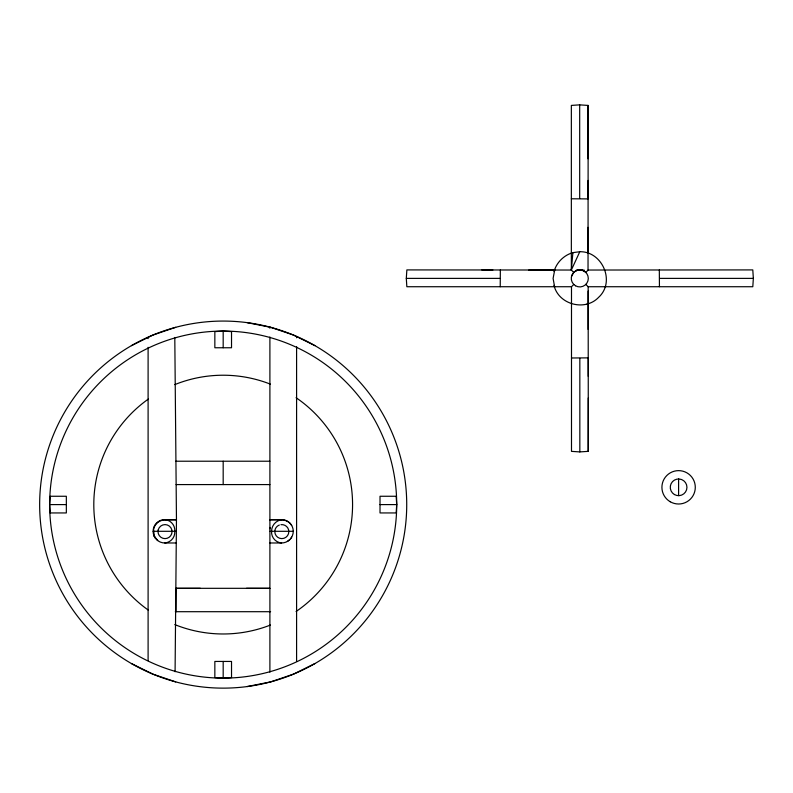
<?xml version="1.0" encoding="UTF-8"?>
<svg xmlns="http://www.w3.org/2000/svg" width="793" height="793" viewBox="0 0 793 793"><rect width="100%" height="100%" fill="white"/><g stroke="black" fill="none" stroke-linecap="round" stroke-linejoin="round"><path stroke-width="1.19" d="M573.775 284.439L571.495 286.729L571.495 451.366L579.832 451.911L588.307 451.346L588.168 291.071M588.029 270.056L588.158 105.429L579.683 104.864L571.347 105.41L571.347 270.056L573.775 272.405C576.977 269.164 582.607 269.164 585.809 272.405L588.168 270.036L752.795 269.907L753.35 278.383L752.805 286.729L588.168 286.729L585.809 284.439M588.099 180.427L588.089 198.904L571.347 198.785M175.084 671.73L176.462 519.613L174.797 337.441M269.898 672.177L269.898 337.005M588.168 286.729L588.138 329.442M659.439 286.729L659.32 269.977M500.224 286.729L500.343 269.977L571.495 270.036M49.662 504.596L50.207 496.259L66.344 496.259L66.344 512.942L50.207 512.942L49.662 504.596L66.344 504.596M571.495 286.729L406.849 286.729L406.303 278.383L406.868 269.907L500.343 269.977M396.708 504.596L396.163 512.942L380.016 512.942L380.016 496.259L396.163 496.259L396.708 504.596A173.518 173.518 0 0 1 136.426 654.879A173.518 173.518 0 0 1 136.426 354.322A173.518 173.518 0 0 1 396.708 504.596L380.016 504.596M579.792 251.728L572.883 252.64L571.347 270.056L579.792 251.728C602.085 251.103 615.774 281.594 598.665 297.296C585.175 311.649 558.49 304.681 554 285.331M581.993 270.205L584.154 270.046M588.168 303.6L586.85 304.145M554 271.513C556.587 262.473 563.843 255.217 572.883 252.64M554.703 270.026L553.098 278.422L554.585 286.729M571.565 276.222L573.775 272.405M290.843 538.407L291.695 537.139M289.841 539.557L287.423 541.411M528.772 270.086L554.604 270.066M175.679 681.881L152.95 674.159L131.42 663.543A183.53 183.53 0 0 1 131.42 345.659L152.95 335.042L175.679 327.321M314.95 663.543L293.42 674.159L270.681 681.881L247.138 686.56M269.898 519.93L281.723 519.712L269.898 519.613M571.347 253.274L572.843 252.997M588.267 397.957L588.168 451.366M269.709 588.317L176.056 588.317M223.18 331.077L214.844 331.623L214.844 347.76L231.526 347.76L231.526 331.623L223.18 331.077L223.18 347.76M223.18 678.124L231.526 677.579L231.526 661.441L214.844 661.441L214.844 677.579L223.18 678.124L223.18 661.441M571.495 357.99L588.237 357.871L588.247 376.348M200.361 588.297L175.977 588.337L175.977 611.7M406.303 278.383L499.828 278.383M659.835 278.383L753.35 278.383M175.838 461.219L269.898 461.219M176.086 484.582L269.898 484.582M176.462 542.977L164.785 542.977A11.677 11.677 0 0 1 153.108 531.3A11.677 11.677 0 0 1 164.785 519.613L176.462 519.613M176.462 519.93L165.023 519.93A11.677 11.677 0 0 0 153.574 529.337L154.238 536.078L157.678 540.558M280.643 519.93L281.822 519.93A11.677 11.677 0 0 1 290.079 523.35L291.695 525.452M153.108 531.3L176.462 531.3M269.898 531.3L293.261 531.3A11.677 11.677 0 0 1 281.584 542.977L269.898 542.977M175.322 611.7L270.611 611.7M582.012 270.046L576.342 270.046M246.484 588.297L269.898 588.337M481.866 269.967L492.879 270.016M588.01 158.808L588.01 105.41M164.785 519.613L167.561 520.198A10.874 10.874 0 0 1 174.797 531.3A10.874 10.874 0 0 1 164.785 542.977M247.138 322.642L270.681 327.321L293.42 335.042L314.95 345.659M154.001 535.761L155.309 538.08M269.957 527.454L270.016 528.802M587.99 227.333L588 253.165M678.6 478.972L678.6 495.655M579.832 358.386L579.832 451.911M579.683 104.864L579.683 198.389M296.592 336.609L296.592 337.778M296.592 346.491L296.592 661.481M269.898 327.162L269.898 328.233M223.18 461.219L223.18 484.582M148.103 337.431L148.103 338.601M148.103 347.334L148.103 660.628M131.42 663.543A183.53 183.53 0 0 0 406.72 504.596A183.53 183.53 0 0 0 131.42 345.659M296.067 397.699A129.378 129.378 0 0 1 296.067 611.502M270.453 625.033A129.378 129.378 0 0 1 174.787 624.587M148.311 610.114A129.378 129.378 0 0 1 148.311 399.087M174.787 384.615A129.378 129.378 0 0 1 270.453 384.169M281.584 519.613A11.677 11.677 0 0 1 293.261 531.3M279.334 525.055A7.008 7.008 0 0 0 275.012 529.932L274.814 531.607A7.008 7.008 0 0 0 281.822 538.616A7.008 7.008 0 0 0 288.83 531.607L288.622 529.932A7.008 7.008 0 0 0 280.97 524.659M281.584 542.977A10.874 10.874 0 0 1 271.573 531.3A11.677 11.677 0 0 1 280.226 520.01M158.223 529.932L158.015 531.607A7.008 7.008 0 0 0 165.023 538.616A7.008 7.008 0 0 0 172.031 531.607L171.833 529.932A7.008 7.008 0 0 0 158.223 529.932M670.263 501.771A16.683 16.683 0 0 0 695.292 487.318A16.683 16.683 0 0 0 670.263 472.866A16.683 16.683 0 0 0 670.263 501.771M674.437 494.545A8.346 8.346 0 0 0 686.946 487.318A8.346 8.346 0 0 0 674.437 480.092A8.346 8.346 0 0 0 674.437 494.545M575.53 285.787A8.505 8.505 0 0 0 588.297 278.422A8.505 8.505 0 0 0 575.53 271.047A8.505 8.505 0 0 0 575.53 285.787"/></g></svg>
